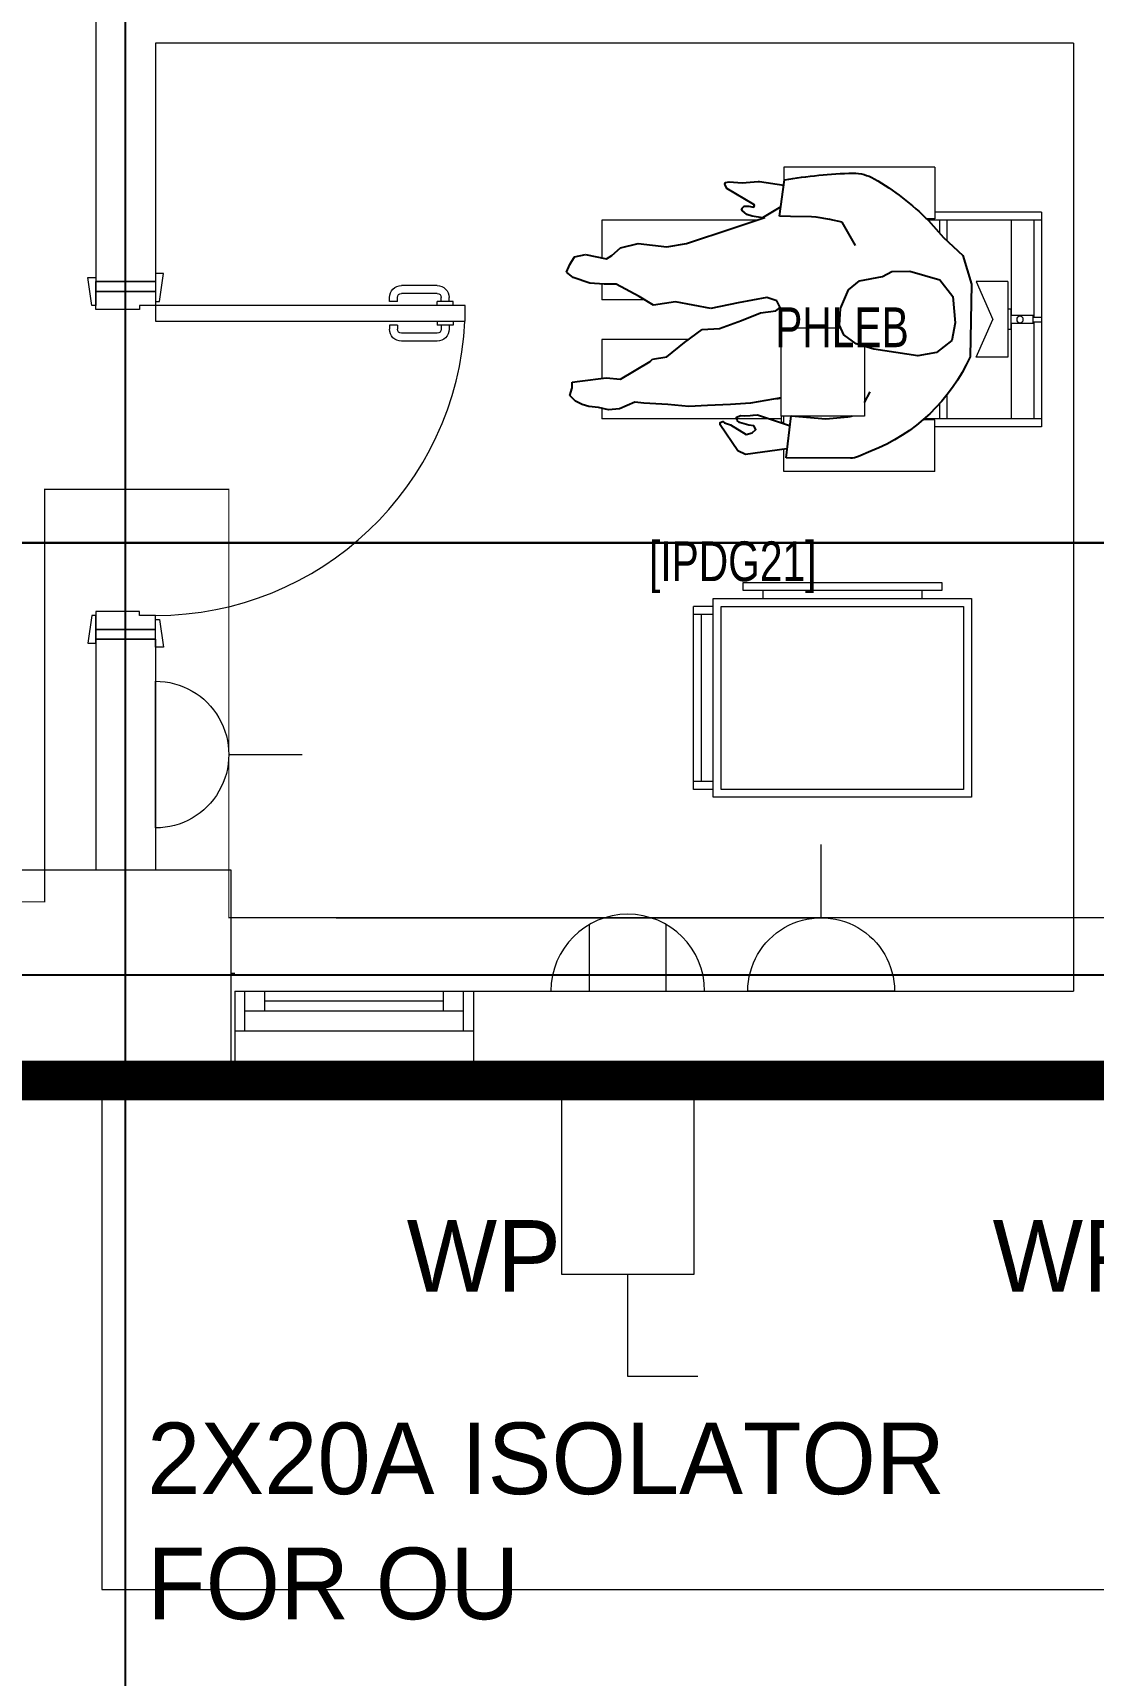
# Model space of a CAD drawing. Header units: metres. Extents: x 75097 to 220695, y -1557923 to -1361206.
# Drawn here: x 187880 to 190548, y -1471399 to -1467267 of the extents above; entities that cross this region are included whole.
import ezdxf

# ---------------------------------------------------------------- set-up
doc = ezdxf.new("R2010")
doc.units = ezdxf.units.M
doc.linetypes.add('DASHED2', pattern=[0.375, 0.25, -0.125])
doc.layers.get('0').update_dxf_attribs({"lineweight": 0})
for name, color, linetype, lineweight in [('A-100 - Copy$0$72_EGR_BASE_TEXT', 8, 'Continuous', 0), ('A-100 - Copy$0$Aluminum', 8, 'Continuous', 0), ('A-100 - Copy$0$Medical Equipment and Furniture', 8, 'Continuous', 0), ('A-100 - Copy$0$Proj', 8, 'Continuous', 0), ('A-100 - Copy$0$Structure', 8, 'Continuous', 9), ('A-100 - Copy$0$Walls', 8, 'Continuous', 0), ('A-100 - Copy$0$Wooden Joinery', 8, 'Continuous', 0), ('E-LG', 245, 'Continuous', 30)]:
    doc.layers.add(name, color=color, linetype=linetype, lineweight=lineweight)
for name, color, linetype in [('A-100 - Copy$0$axes', 8, 'Continuous'), ('A-100 - Copy$0$HUMAN', 8, 'Continuous'), ('PD-VENT', 8, 'Continuous')]:
    doc.layers.add(name, color=color, linetype=linetype)
doc.layers.add('E-POWR', color=7, linetype='Continuous', lineweight=9, true_color=0x4e7e3e)
doc.layers.add('E-POWR-IDEN _1-100_', color=7, linetype='Continuous', lineweight=9, true_color=0x4e7e3e)
doc.styles.add('A-100 - Copy$0$X3G_ENTITY_2587EA', font='swisscl.ttf', dxfattribs={"height": 200})
doc.styles.add('Optima_5', font='', dxfattribs={"height": 3.001645})
doc.styles.get('Optima_5').set_extended_font_data('Optima')

# ---------------------------------------------------------------- blocks, each defined once
blk = doc.blocks.new('NORMAL SOCKET')
at = {"layer": 'E-POWR'}
for p, q in [((0, 307.7), (0, 615.4)), ((-307.7, 0), (307.7, 0))]:
    blk.add_line(p, q, dxfattribs=at)
blk.add_ellipse((0, 0), major_axis=(32.8, 305.9), ratio=1, start_param=4.81904, end_param=7.960633, dxfattribs=at)
blk = doc.blocks.new('GI-041_dwg__U120-3902841-GI-041')
at = {"layer": 'E-POWR', "flags": 128}
blk.add_lwpolyline([(-0.1145, 0), (0.1145, 0), (0.1145, 0.1572), (-0.1145, 0.1572)], close=True, dxfattribs=at)
blk.add_lwpolyline([(0.2354, 0.1613), (0.2354, 0.0786), (0.1145, 0.0786)], dxfattribs=at)
blk = doc.blocks.new('WALL OUTLET')
at = {"layer": 'E-POWR', "extrusion": (9.94399e-05, 4.90741e-07, 1)}
blk.add_line((-193.4, 0, 0), (193.4, 0, 0), dxfattribs=at)
blk.add_line((-193.4, 0, 0), (193.4, 0, 0), dxfattribs=at)
at = {"layer": 'E-POWR', "extrusion": (9.94399e-05, 4.90741e-07, 1), "elevation": 0}
for points in [[(-96.7, 0), (-96.7, 167.5)], [(96.7, 0), (96.7, 167.5)]]:
    blk.add_lwpolyline(points, dxfattribs=at)
at = {"layer": 'E-POWR', "extrusion": (9.94399e-05, 4.90741e-07, 1)}
blk.add_arc((0, 0, 0), 193.4, 359.9963, 179.9963, dxfattribs=at)
blk = doc.blocks.new('A-100 - Copy$0$HF10789B-P')
for p, q in [((0.27, 0.9563), (-0.27, 0.9563)), ((-0.27, 0.9563), (-0.27, 0.6877)), ((-0.25, 0.9563), (-0.25, 0.6612)), ((-0.0059, 0.935), (-0.0059, 0.9563)), ((0.0059, 0.935), (0.0059, 0.9563)), ((0.25, 0.9563), (0.25, 0.6693)), ((0.27, 0.9563), (0.27, 0.6877)), ((-0.0059, 0.9373), (-0.25, 0.9373)), ((-0.01, 0.935), (0.01, 0.935)), ((-0.01, 0.935), (-0.01, 0.8792)), ((0.25, 0.9373), (0.0059, 0.9373)), ((0.01, 0.935), (0.01, 0.8792)), ((-0.01, 0.8804), (-0.25, 0.8804)), ((0.095, 0.8717), (-0.095, 0.8717)), ((-0.095, 0.8717), (-0.095, 0.7917)), ((-0.0255, 0.8792), (-0.0255, 0.8717)), ((0.0255, 0.8792), (-0.0255, 0.8792)), ((0.25, 0.8804), (0.01, 0.8804)), ((0.0255, 0.8792), (0.0255, 0.8717)), ((0.095, 0.8717), (0.095, 0.7917)), ((-0.095, 0.7917), (0, 0.8335)), ((0.095, 0.7917), (0, 0.8335)), ((-0.1907, 0.7177), (-0.25, 0.7177)), ((0.25, 0.7177), (0.1984, 0.7177)), ((-0.3827, 0.6877), (-0.3827, 0.3077)), ((-0.3827, 0.6877), (-0.2527, 0.6877)), ((-0.2527, 0.6877), (-0.2527, 0.6581)), ((-0.2121, 0.6996), (-0.25, 0.6996)), ((0.25, 0.6996), (0.2172, 0.6996)), ((0.2527, 0.6877), (0.2527, 0.6644)), ((0.3827, 0.6877), (0.2527, 0.6877)), ((0.3827, 0.6877), (0.3827, 0.3077)), ((-0.3827, 0.3077), (-0.3269, 0.3077)), ((-0.2621, 0.3077), (-0.2527, 0.3077)), ((-0.2433, 0.3072), (-0.2577, 0.3072)), ((-0.2433, 0.301), (-0.2577, 0.301)), ((-0.25, 0.301), (-0.25, 0.2996)), ((-0.25, 0.2996), (-0.25, -0.1504)), ((0.3827, 0.3077), (0.3381, 0.3077)), ((0.25, 0.2403), (0.25, -0.1504)), ((-0.0504, 0.0685), (-0.0504, -0.1504)), ((0.0496, -0.0424), (0.0496, -0.1504)), ((-0.2238, -0.1504), (-0.25, -0.1504)), ((-0.0504, -0.1504), (-0.1486, -0.1504)), ((0.0888, -0.1504), (0.0496, -0.1504)), ((0.25, -0.1504), (0.155, -0.1504))]:
    blk.add_line(p, q)
for points in [[(-0.1659, 0.5108), (-0.2433, 0.5108), (-0.2433, 0.3659), (-0.2433, 0.301), (-0.0215, 0.301), (-0.0215, 0.4514)], [(-0.0679, 0.5108), (-0.1659, 0.5108)]]:
    blk.add_lwpolyline(points)
blk.add_circle((0, 0.9022), 0.00833)
blk.add_arc((-0.2559, 0.3041), 0.0036, 120.0429, 239.9571)
at = {"layer": 'A-100 - Copy$0$HUMAN'}
for p, q in [((0.0884, 0.7804), (-0.0939, 0.7767)), ((0.1604, 0.7583), (0.0884, 0.7804)), ((0.2061, 0.7095), (0.1604, 0.7583)), ((-0.2119, 0.7188), (-0.2119, 0.7172)), ((0.2487, 0.6716), (0.2061, 0.7095)), ((-0.3317, 0.5265), (-0.345, 0.4962)), ((-0.2087, 0.5108), (-0.1824, 0.5252)), ((-0.3492, 0.4757), (-0.3483, 0.3138)), ((-0.25, 0.4135), (-0.2455, 0.4686)), ((0.1863, 0.4881), (0.2444, 0.4544)), ((-0.243, 0.3265), (-0.25, 0.4135)), ((0.2444, 0.4544), (0.2517, 0.4233)), ((0.2517, 0.4233), (0.2519, 0.4208)), ((0.2517, 0.4233), (0.257, 0.3892)), ((0.257, 0.3892), (0.2583, 0.3776)), ((0.2583, 0.3776), (0.2591, 0.3246)), ((-0.3483, 0.3138), (-0.243, 0.3265)), ((-0.1971, 0.3014), (-0.2109, 0.2238)), ((-0.1998, 0.2903), (-0.1971, 0.3014)), ((0.0219, 0.2875), (0.0302, 0.2986)), ((0.0302, 0.2986), (0.0468, 0.2903)), ((0.0468, 0.2903), (0.0551, 0.2654)), ((0.2591, 0.3246), (0.2595, 0.297)), ((0.2595, 0.297), (0.3511, 0.3094)), ((-0.0031, 0.2017), (0.0163, 0.2488)), ((0.0163, 0.2488), (0.0219, 0.2875)), ((0.0551, 0.2654), (0.0413, 0.1934)), ((0.2297, 0.1795), (0.2567, 0.2603)), ((-0.2109, 0.2238), (-0.2137, 0.174)), ((-0.2137, 0.174), (-0.2165, 0.1158)), ((-0.0225, 0.1463), (-0.0031, 0.2017)), ((0.0413, 0.1934), (0.0274, 0.1242)), ((0.1909, 0.0632), (0.2297, 0.1795)), ((-0.0252, 0.102), (-0.0225, 0.1463)), ((0.0274, 0.1242), (0.044, 0.0355)), ((-0.2165, 0.1158), (-0.2192, 0.0688)), ((-0.0585, 0.0577), (-0.0252, 0.102)), ((-0.2192, 0.0688), (-0.2137, 0.0162)), ((-0.0945, 0.0134), (-0.0585, 0.0577)), ((0.1826, 0.0134), (0.1909, 0.0632)), ((-0.2137, 0.0162), (-0.2109, -0.0448)), ((-0.1001, -0.0226), (-0.0945, 0.0134)), ((0.044, 0.0355), (0.0357, -0.0198)), ((0.1909, -0.0586), (0.1826, 0.0134)), ((-0.15, -0.1029), (-0.1056, -0.0281)), ((-0.1056, -0.0281), (-0.1001, -0.0226)), ((0.0357, -0.0198), (0.0579, -0.0558)), ((-0.2082, -0.0669), (-0.2165, -0.0863)), ((-0.2109, -0.0448), (-0.2082, -0.0669)), ((0.0579, -0.0558), (0.0884, -0.114)), ((0.1798, -0.1029), (0.1909, -0.0586)), ((-0.2248, -0.1057), (-0.2276, -0.1334)), ((-0.2165, -0.0863), (-0.2248, -0.1057)), ((-0.1472, -0.1389), (-0.15, -0.1029)), ((0.0884, -0.114), (0.0884, -0.1445)), ((0.1604, -0.1251), (0.1798, -0.1029)), ((-0.2276, -0.1334), (-0.222, -0.1583)), ((-0.222, -0.1583), (-0.2192, -0.1832)), ((-0.1555, -0.2054), (-0.1472, -0.1389)), ((0.0884, -0.1445), (0.0911, -0.1804)), ((0.1526, -0.1387), (0.1604, -0.1251)), ((0.1632, -0.1915), (0.1526, -0.1387)), ((-0.2192, -0.1832), (-0.2137, -0.1998)), ((-0.2137, -0.1998), (-0.2054, -0.2164)), ((-0.1583, -0.2248), (-0.1555, -0.2054)), ((0.0911, -0.1804), (0.105, -0.222)), ((0.1577, -0.2192), (0.1632, -0.1915)), ((-0.2054, -0.2164), (-0.1915, -0.2303)), ((-0.1915, -0.2303), (-0.1721, -0.2248)), ((-0.1721, -0.2248), (-0.1583, -0.2248)), ((0.105, -0.222), (0.1189, -0.2386)), ((0.1189, -0.2386), (0.1383, -0.2303)), ((0.1383, -0.2303), (0.1577, -0.2192))]:
    blk.add_line(p, q, dxfattribs=at)
blk.add_lwpolyline([(-0.0613, 0.4897), (-0.0391, 0.4592), (-0.0142, 0.4481), (0.0274, 0.4509), (0.0745, 0.4703), (0.0967, 0.498), (0.1078, 0.5561), (0.1202, 0.5797), (0.1216, 0.6254), (0.0995, 0.7001), (0.0579, 0.7334), (-0.0086, 0.7389), (-0.053, 0.7306), (-0.0834, 0.6918), (-0.0918, 0.6448), (-0.0751, 0.534)], close=True, dxfattribs=at)
for points in [[(-0.3259, 0.3151), (-0.3396, 0.2111), (-0.3305, 0.1919), (-0.2654, 0.1481), (-0.2595, 0.1475), (-0.2571, 0.1543), (-0.2601, 0.1584), (-0.2655, 0.1733), (-0.2894, 0.213), (-0.2855, 0.2283), (-0.2769, 0.2374), (-0.2679, 0.2327), (-0.2657, 0.2197), (-0.263, 0.2081), (-0.2596, 0.1963), (-0.2547, 0.1907), (-0.2461, 0.1892), (-0.2416, 0.1997), (-0.2423, 0.2084), (-0.2416, 0.2233), (-0.2405, 0.2305), (-0.2403, 0.2419), (-0.2669, 0.3222)], [(0.2833, 0.3001), (0.2559, 0.2545), (0.2597, 0.2282), (0.2643, 0.2151), (0.2686, 0.2092), (0.2734, 0.2041), (0.2775, 0.2015), (0.2798, 0.2034), (0.2852, 0.2082), (0.2846, 0.2196), (0.2821, 0.2314), (0.2862, 0.2338), (0.289, 0.2328), (0.3028, 0.2094), (0.3293, 0.1648), (0.34, 0.1597), (0.344, 0.161), (0.344, 0.161), (0.3464, 0.1704), (0.3439, 0.2028), (0.3467, 0.2437), (0.3467, 0.2468), (0.3376, 0.3075)]]:
    blk.add_lwpolyline(points, dxfattribs=at)
for centre, radius, start, end in [((0.0931, 0.3608), 0.456, 114.2123, 158.6976), ((-0.2168, 0.2043), 0.6596, 30.1046, 45.1111), ((-0.2952, 0.4754), 0.054, 157.4158, 179.6903), ((0.26, 0.4817), 0.108, 0.4033, 29.6386), ((-0.1917, 0.4642), 0.054, 163.1931, 175.287), ((-0.8865, 0.5178), 1.255, 350.443, 358.3876)]:
    blk.add_arc(centre, radius, start, end, dxfattribs=at)
blk = doc.blocks.new('A-100 - Copy$0$TROLLEY BLOOD COLLECTION')
at = {"layer": 'A-100 - Copy$0$Medical Equipment and Furniture'}
for p, q in [((-723597.2, -512151.1), (-723097.2, -512151.1)), ((-723597.2, -512171.1), (-723597.2, -512151.1)), ((-723097.2, -512171.1), (-723597.2, -512171.1)), ((-723547.2, -512171.1), (-723547.2, -512191.1)), ((-723147.2, -512171.1), (-723147.2, -512191.1)), ((-723097.2, -512151.1), (-723097.2, -512171.1)), ((-723722.2, -512671.1), (-723722.2, -512211.1)), ((-723672.2, -512211.1), (-723722.2, -512211.1)), ((-723672.2, -512191.1), (-723022.2, -512191.1)), ((-723672.2, -512691.1), (-723672.2, -512191.1)), ((-723652.2, -512211.1), (-723042.2, -512211.1)), ((-723652.2, -512671.1), (-723652.2, -512211.1)), ((-723042.2, -512211.1), (-723042.2, -512671.1)), ((-723022.2, -512191.1), (-723022.2, -512691.1)), ((-723672.2, -512231.1), (-723722.2, -512231.1)), ((-723702.2, -512651.1), (-723702.2, -512231.1)), ((-723672.2, -512651.1), (-723722.2, -512651.1)), ((-723672.2, -512671.1), (-723722.2, -512671.1)), ((-723042.2, -512671.1), (-723652.2, -512671.1)), ((-723022.2, -512691.1), (-723672.2, -512691.1))]:
    blk.add_line(p, q, dxfattribs=at)
blk = doc.blocks.new('A-100 - Copy$0$A$C72370EFE')
at = {"layer": 'A-100 - Copy$0$Wooden Joinery'}
for p, q in [((-0.01, -0.04), (-0.02, -0.04)), ((-0.01, -0.03), (-0.01, -0.07)), ((0, -0.03), (-0.01, -0.03)), ((0.04, -0.03), (0.05, -0.03)), ((0.05, -0.03), (0.05, -0.07)), ((0.05, -0.04), (0.06, -0.04)), ((-0.05, -0.07), (-0.05, -0.16)), ((-0.03, -0.07), (-0.03, -0.16)), ((-0.01, -0.06), (-0.02, -0.06)), ((0, -0.07), (-0.01, -0.07)), ((0.04, -0.07), (0.05, -0.07)), ((0.05, -0.06), (0.06, -0.06)), ((0.07, -0.07), (0.07, -0.16)), ((0.09, -0.07), (0.09, -0.16)), ((-0.01, -0.17), (-0.02, -0.17)), ((-0.01, -0.19), (-0.02, -0.19)), ((-0.01, -0.17), (-0.01, -0.19)), ((0.05, -0.17), (0.06, -0.17)), ((0.05, -0.17), (0.05, -0.19)), ((0.05, -0.19), (0.06, -0.19))]:
    blk.add_line(p, q, dxfattribs=at)
for centre, radius, start, end in [((-0.02, -0.07), 0.03, 90, 180), ((0.06, -0.07), 0.03, 0, 90), ((-0.02, -0.07), 0.01, 90, 180), ((0.06, -0.07), 0.01, 0, 90), ((-0.02, -0.16), 0.03, 180, 270), ((-0.02, -0.16), 0.01, 180, 270), ((0.06, -0.16), 0.01, 270, 0), ((0.06, -0.16), 0.03, 270, 0)]:
    blk.add_arc(centre, radius, start, end, dxfattribs=at)
blk = doc.blocks.new('A-100 - Copy$0$DR1')
at = {"layer": 'A-100 - Copy$0$Wooden Joinery', "elevation": 0}
for points in [[(1743402.9, 41721.9), (1743392.9, 41721.9), (1743382.9, 41791.9), (1743402.9, 41791.9)], [(1743552.9, 41731.9), (1743562.9, 41731.9), (1743572.9, 41801.9), (1743552.9, 41801.9)], [(1743552.9, 41681.9), (1744331.9, 41681.9), (1744331.9, 41721.9), (1743552.9, 41721.9)], [(1743402.9, 40941.9), (1743392.9, 40941.9), (1743382.9, 40871.9), (1743402.9, 40871.9)], [(1743552.9, 40931.9), (1743562.9, 40931.9), (1743572.9, 40861.9), (1743552.9, 40861.9)]]:
    blk.add_lwpolyline(points, close=True, dxfattribs=at)
for points in [[(1743552.9, 41756.9), (1743402.9, 41756.9), (1743402.9, 41781.9), (1743552.9, 41781.9), (1743552.9, 41756.9)], [(1743552.9, 41756.9), (1743552.9, 41721.9), (1743512.9, 41721.9), (1743512.9, 41711.9), (1743402.9, 41711.9), (1743402.9, 41756.9), (1743552.9, 41756.9)], [(1743552.9, 40906.9), (1743552.9, 40941.9), (1743512.9, 40941.9), (1743512.9, 40951.9), (1743402.9, 40951.9), (1743402.9, 40906.9), (1743552.9, 40906.9)], [(1743552.9, 40906.9), (1743402.9, 40906.9), (1743402.9, 40881.9), (1743552.9, 40881.9), (1743552.9, 40906.9)]]:
    blk.add_lwpolyline(points, dxfattribs=at)
at = {"layer": 'A-100 - Copy$0$Wooden Joinery'}
blk.add_arc((1743552.9, 41721.9, 0), 780, 270, 357.0603, dxfattribs=at)
at = {"layer": 'A-100 - Copy$0$Wooden Joinery', "xscale": -999.9999999998856, "yscale": 999.9999999998856, "zscale": 999.9999999998854, "rotation": 270}
blk.add_blockref('A-100 - Copy$0$A$C72370EFE', (1744331.9, 41681.9, 0), dxfattribs=at)
blk = doc.blocks.new('A-100 - Copy')
at = {"layer": 'A-100 - Copy$0$Aluminum'}
for p, q in [((188388.3, -1469677.7, 0), (188988.3, -1469677.7, 0)), ((188413.3, -1469777.7, 0), (188413.3, -1469677.7, 0)), ((188463.3, -1469727.7, 0), (188463.3, -1469677.7, 0)), ((188913.3, -1469727.7, 0), (188913.3, -1469677.7, 0)), ((188963.3, -1469777.7, 0), (188963.3, -1469677.7, 0)), ((188413.3, -1469727.7, 0), (188963.3, -1469727.7, 0)), ((188913.3, -1469702.7, 0), (188463.3, -1469702.7, 0)), ((188388.3, -1469777.7, 0), (188988.3, -1469777.7, 0))]:
    blk.add_line(p, q, dxfattribs=at)
at = {"layer": 'A-100 - Copy$0$axes'}
for p, q in [((188113.3, -1477297.4, 0), (188113.3, -1451192.7, 0)), ((215795, -1469637.7, 2.4), (83877.8, -1469637.7, 2.4))]:
    blk.add_line(p, q, dxfattribs=at)
at = {"layer": 'A-100 - Copy$0$Proj'}
blk.add_line((188388.3, -1469902.7, 0), (188988.3, -1469902.7, 0), dxfattribs=at)
blk.add_lwpolyline([(188053.3, -1469902.7), (188053.3, -1471182.7), (211678.3, -1471182.7), (211678.3, -1453692.7), (188053.3, -1453692.7), (188053.3, -1454972.7)], dxfattribs=at)
at = {"layer": 'A-100 - Copy$0$Structure', "elevation": 0}
blk.add_lwpolyline([(187848.3, -1469372.7), (188378.3, -1469372.7), (188378.3, -1469902.7), (187848.3, -1469902.7)], close=True, dxfattribs=at)
at = {"layer": 'A-100 - Copy$0$Walls'}
for p, q in [((188038.3, -1466592.7, 0), (188038.3, -1467892.7, 0)), ((190498.3, -1467292.7, 0), (188188.3, -1467292.7, 0)), ((188188.3, -1467292.7, 0), (188188.3, -1467892.7, 0)), ((190498.3, -1467292.7, 0), (190498.3, -1469677.7, 0)), ((188188.3, -1467892.7, 0), (188038.3, -1467892.7, 0)), ((188188.3, -1468792.7, 0), (188038.3, -1468792.7, 0)), ((188038.3, -1468792.7, 0), (188038.3, -1469372.7, 0)), ((188188.3, -1468792.7, 0), (188188.3, -1469372.7, 0)), ((188378.3, -1469632.7, 0), (188388.3, -1469632.7, 0)), ((188388.3, -1469677.7, 0), (188388.3, -1469902.7, 0)), ((188988.3, -1469677.7, 0), (190498.3, -1469677.7, 0)), ((188988.3, -1469677.7, 0), (188988.3, -1469902.7, 0)), ((188378.3, -1469902.7, 0), (188388.3, -1469902.7, 0)), ((188988.3, -1469902.7, 0), (191098.3, -1469902.7, 0))]:
    blk.add_line(p, q, dxfattribs=at)
at = {"layer": 'A-100 - Copy$0$Medical Equipment and Furniture', "xscale": -1000.000000000001, "yscale": 1000.000000000001, "zscale": 1000.000000000001, "rotation": 270}
blk.add_blockref('A-100 - Copy$0$HF10789B-P', (189461.7, -1467987.9, 0), dxfattribs=at)
at = {"layer": 'A-100 - Copy$0$Medical Equipment and Furniture'}
blk.add_blockref('A-100 - Copy$0$TROLLEY BLOOD COLLECTION', (913264.3, -956499), dxfattribs=at)
at = {"layer": 'A-100 - Copy$0$Wooden Joinery'}
blk.add_blockref('A-100 - Copy$0$DR1', (-1555364.6, -1509674.6, 0), dxfattribs=at)
at = {"layer": 'A-100 - Copy$0$72_EGR_BASE_TEXT', "char_height": 100, "attachment_point": 2, "style": 'A-100 - Copy$0$X3G_ENTITY_2587EA'}
for s, insert in [('PHLEB', (189915.9, -1467957.8)), ('[IPDG21]', (189641, -1468546.4))]:
    blk.add_mtext(s, dxfattribs=dict(at, insert=insert))

msp = doc.modelspace()

# ---------------------------------------------------------------- linework, layer by layer
at = {"layer": 'E-LG', "color": 1, "elevation": 0}
msp.add_lwpolyline([(192171.7, -1455445.9), (192171.7, -1459286.7), (194877.9, -1459286.7), (195054.8, -1459441.7), (194872, -1459542.4), (194872, -1468564.9), (190871.8, -1468564.9), (190781.3, -1468709.6), (190749.3, -1468550.1), (183890.7, -1468550.1), (183890.7, -1464705.6), (183797.6, -1464208.9), (183700.8, -1464453.4), (181239.8, -1464453.4), (181208.8, -1464214.4)], dxfattribs=at)
at = {"layer": 'E-POWR', "color": 240, "linetype": 'DASHED2', "ltscale": 500, "true_color": 0xf10e52, "const_width": 100, "elevation": 0}
msp.add_lwpolyline([(159393.3, -1448612.7), (159393.3, -1454972.7), (147820.4, -1454991.2), (147948, -1460991.2), (148420.5, -1460972.7), (148420.5, -1466760.4), (151756.7, -1466760.4), (151498.3, -1475532.7), (159048.3, -1475532.7), (159048.3, -1476893.7), (174041.3, -1476822.7), (174041.3, -1469902.7), (209947.3, -1469902.7), (209947.3, -1454972.7), (173995.3, -1454972.7), (173978.3, -1451323.8), (179573.3, -1451323.8), (179573.3, -1448020.8), (173978.3, -1448045.7)], dxfattribs=at)
at = {"layer": 'E-POWR', "const_width": 3}
msp.add_lwpolyline([(191940.2, -1465037.2), (188372.9, -1465037.2), (188372.9, -1467008.5), (190785.1, -1467008.5), (190785.1, -1469493.1), (188372.9, -1469493.1), (188372.9, -1468415.5), (187909.7, -1468415.5), (187909.7, -1469453.1), (183488, -1469453.1), (178353.8, -1469453.1)], dxfattribs=at)
at = {"layer": 'E-POWR', "const_width": 3, "elevation": 0}
msp.add_lwpolyline([(189843.9, -1469494.1), (188372.9, -1469493.4), (188372.9, -1469082.7)], dxfattribs=at)

# ---------------------------------------------------------------- block references
at = {"color": 85, "xscale": 2127.341102341351, "yscale": 2127.341102341351, "zscale": 2127.341102341351, "rotation": 269.9999999997816}
msp.add_blockref('GI-041_dwg__U120-3902841-GI-041', (189209.9, -1470146.3, 0), dxfattribs=at)
at = {"layer": 'E-POWR', "color": 85, "xscale": -0.6, "yscale": 0.6, "zscale": 0.6, "rotation": 270}
msp.add_blockref('NORMAL SOCKET', (188188.3, -1469082.7, 0), dxfattribs=at)
at = {"layer": 'E-POWR', "color": 85, "xscale": -0.6, "yscale": 0.6, "zscale": 0.6}
msp.add_blockref('NORMAL SOCKET', (189863.6, -1469677.7, 0), dxfattribs=at)
at = {"layer": 'PD-VENT', "color": 85, "rotation": 359.9959097644206}
msp.add_blockref('WALL OUTLET', (189376.9, -1469677.7, 0), dxfattribs=at)

# ---------------------------------------------------------------- texts
at = {"layer": 'E-POWR-IDEN _1-100_', "attachment_point": 1, "rotation": 360, "line_spacing_factor": 1.047943, "style": 'Optima_5'}
for s, insert, char_height, width in [('WP', (188820.7, -1470253.9), 180.1, 3.637978807091713e-12), ('WP', (190295.2, -1470253.9), 180.1, 3.637978807091713e-12), ('2X20A ISOLATOR\\PFOR OU', (188167.4, -1470763.1, 0), 180.099, 2475.925)]:
    msp.add_mtext(s, dxfattribs=dict(at, insert=insert, char_height=char_height, width=width))

# ---------------------------------------------------------------- next in the draw order: block references
msp.add_blockref('A-100 - Copy', (0, 0))

doc.saveas('drawing.dxf')
